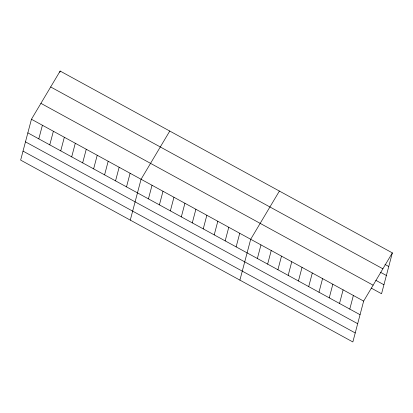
<?xml version="1.0" encoding="UTF-8"?>
<svg xmlns="http://www.w3.org/2000/svg" width="413" height="413" viewBox="0 0 413 413"><rect width="100%" height="100%" fill="white"/><g stroke="black" fill="none" stroke-linecap="round" stroke-linejoin="round"><path stroke-width="0.62" d="M31.445 119.254L20.65 160.105L352.852 341.949L363.647 301.098L392.35 252.895L60.148 71.051L31.445 119.254L363.647 301.098M38.812 138.866L42.405 125.258M59.818 72.285L60.148 71.051M49.772 144.865L53.37 131.257M60.737 150.869L64.33 137.261M71.697 156.868L75.295 143.259M82.662 162.872L86.255 149.258M93.622 168.871L97.22 155.262M104.587 174.869L108.18 161.261M115.547 180.873L119.145 167.265M126.512 186.872L130.105 173.264M130.276 220.114L141.07 179.263L169.774 131.055M148.437 198.875L152.036 185.267M159.403 204.874L162.996 191.265M170.362 210.878L173.961 197.269M181.328 216.877L184.921 203.268M192.288 222.875L195.886 209.267M203.253 228.879L206.846 215.271M214.213 234.878L217.811 221.27M225.178 240.882L228.771 227.269M236.138 246.881L239.736 233.273M239.907 280.122L250.696 239.272L279.4 191.064M257.371 258.502L260.964 244.894M267.639 264.124L271.233 250.515M277.908 269.746L281.501 256.132M288.176 275.363L291.769 261.754M298.444 280.985L302.037 267.376M308.712 286.607L312.305 272.998M318.981 292.228L322.574 278.615M329.249 297.845L332.842 284.237M339.517 303.467L343.11 289.859M349.785 309.089L353.378 295.481M392.35 252.895L381.555 293.746L371.287 288.124M384.973 264.434L388.752 266.504M50.675 86.957L382.877 268.801M380.435 272.239L386.377 275.492M375.825 280.319L383.93 284.753M40.913 103.348L373.12 285.192M27.847 132.867L360.053 314.711M25.472 141.855L357.679 323.699M23.025 151.117L355.232 332.961"/></g></svg>
